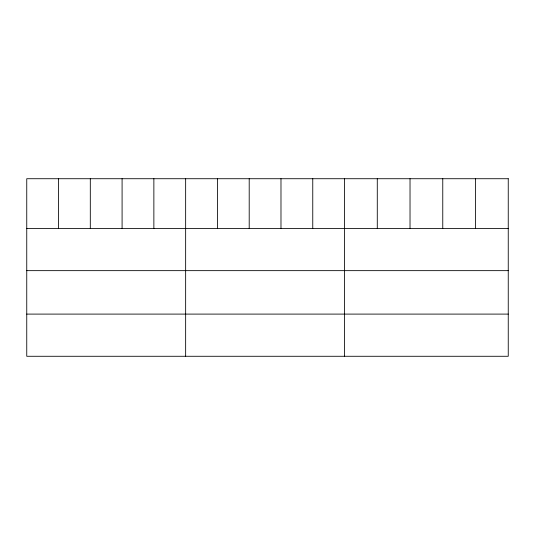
<?xml version="1.0" encoding="UTF-8"?>
<svg xmlns="http://www.w3.org/2000/svg" width="535" height="535" viewBox="0 0 535 535"><rect width="100%" height="100%" fill="white"/><g stroke="black" fill="none" stroke-linecap="round" stroke-linejoin="round"><path stroke-width="0.8" d="M26.75 228.472L508.25 228.472M26.75 270.65L508.25 270.65M26.75 314.099L508.25 314.099M475.508 178.723L475.508 228.472M442.766 178.723L442.766 228.472M410.024 178.723L410.024 228.472M377.282 178.723L377.282 228.472M344.54 178.723L344.54 356.277M312.761 178.723L312.761 228.472M280.982 178.723L280.982 228.472M249.203 178.723L249.203 228.472M217.424 178.723L217.424 228.472M185.645 178.723L185.645 356.277M153.866 178.723L153.866 228.472M122.087 178.723L122.087 228.472M90.308 178.723L90.308 228.472M58.529 178.723L58.529 228.472M508.25 178.723L26.75 178.723L26.75 356.277L508.25 356.277L508.25 178.723"/></g></svg>
